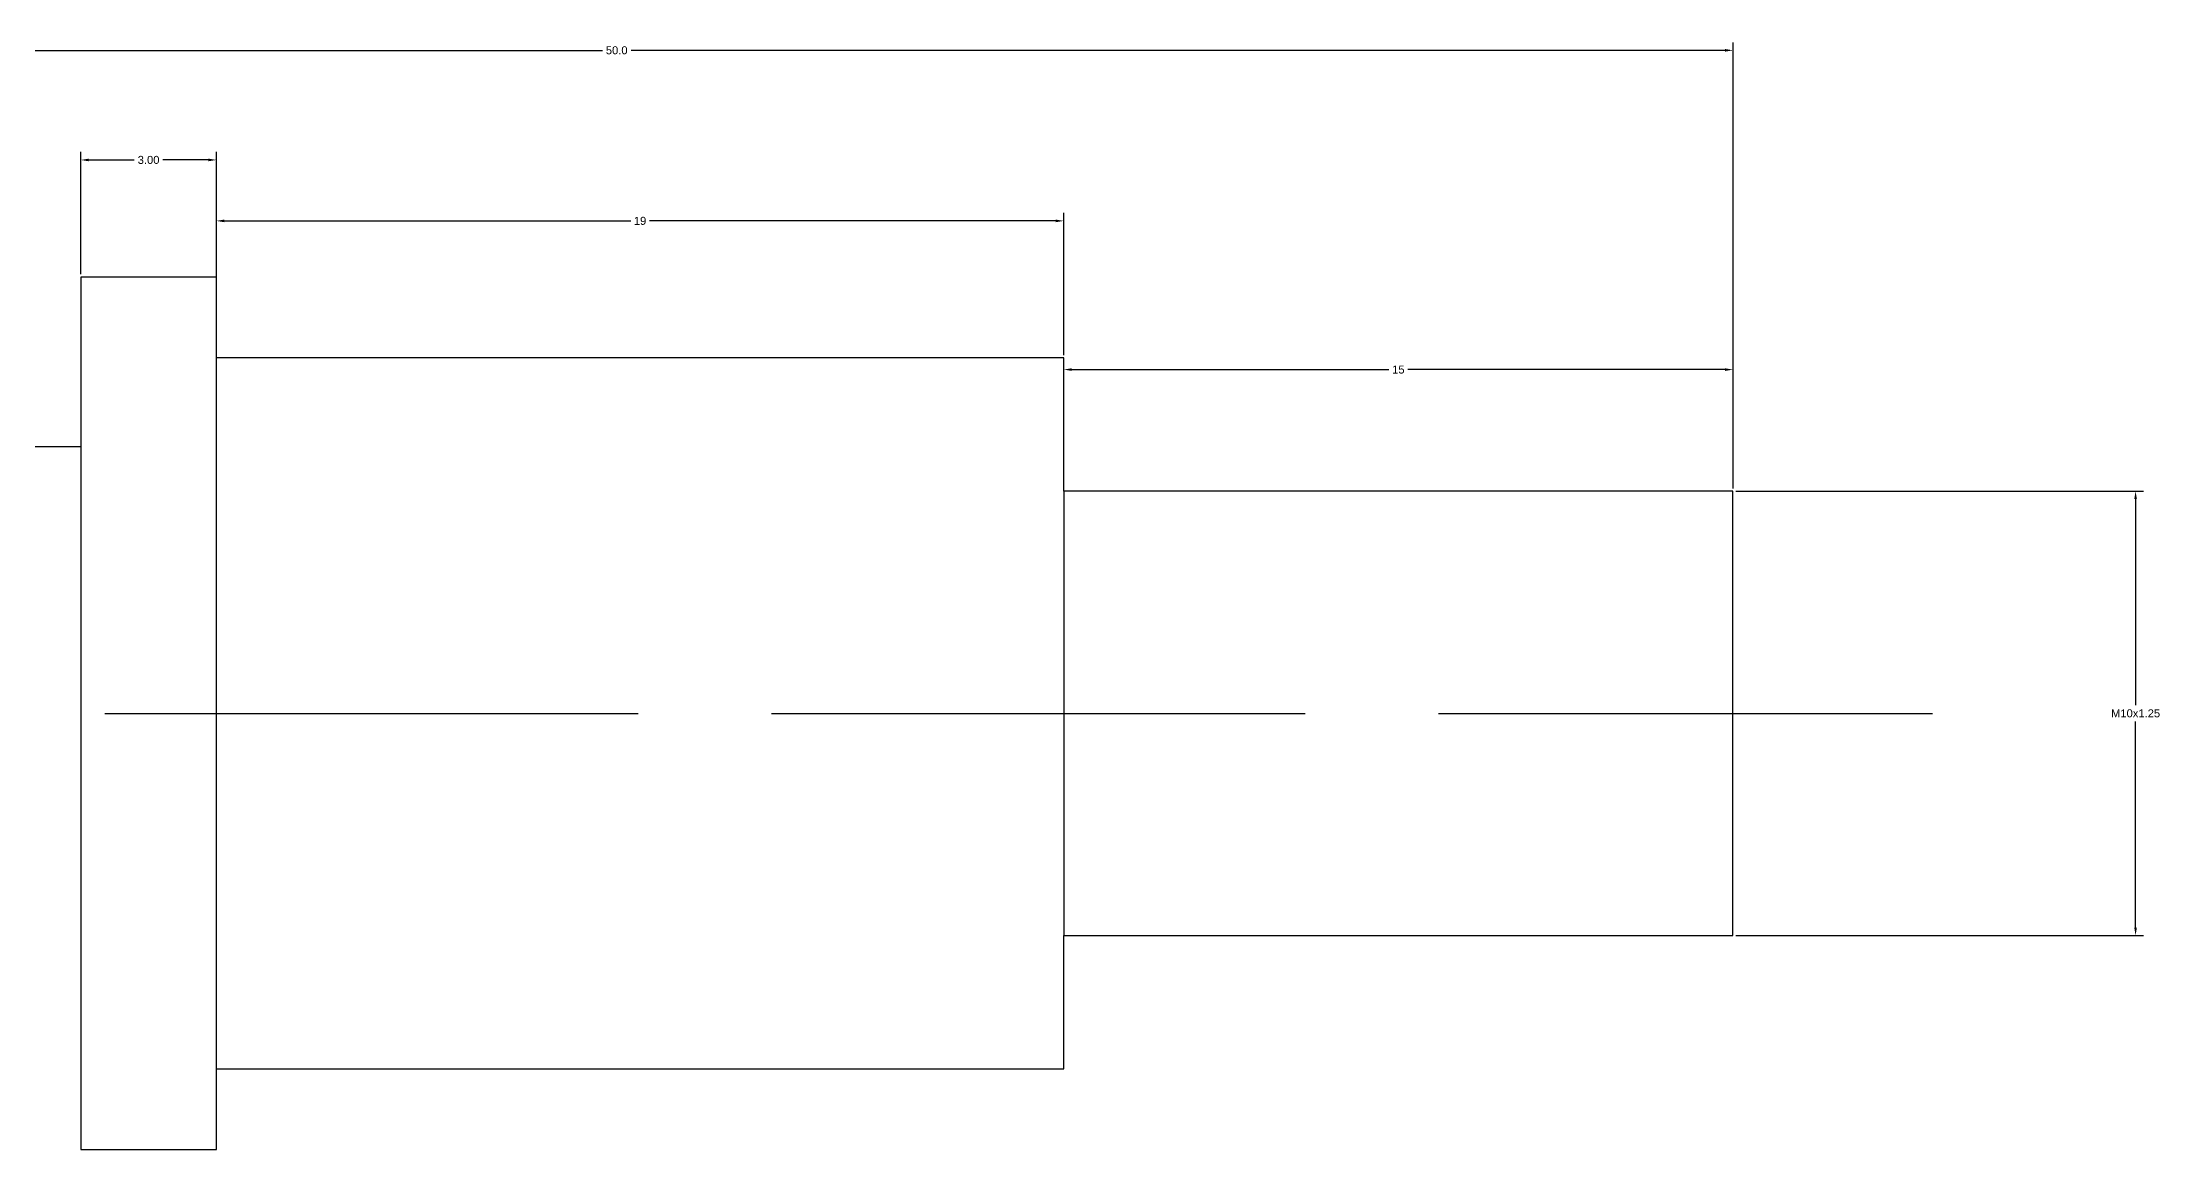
# Model space of a CAD drawing. Header units: inches. Extents: x 118.6 to 205, y 13.8 to 39.7.
# Drawn here: x 157.41 to 205.03, y 14.77 to 39.68 of the extents above; entities that cross this region are included whole.
import ezdxf

# ---------------------------------------------------------------- set-up
doc = ezdxf.new("R2010")
doc.units = ezdxf.units.IN
doc.header["$MEASUREMENT"] = 0
doc.linetypes.add('ACAD_ISO02W100', pattern=[15, 12, -3])
doc.styles.get("Standard").update_dxf_attribs({"font": 'Arial.ttf'})
doc.dimstyles.get("Standard").update_dxf_attribs({"dimtxt": 0.18, "dimasz": 0.18, "dimexe": 0.18, "dimexo": 0.0625, "dimgap": 0.09, "dimtad": 0, "dimtih": 1, "dimtoh": 1, "dimdec": 4, "dimzin": 0, "dimdsep": 46, "dimtxsty": 'Standard', "dimcen": 0.09, "dimadec": 0, "dimazin": 0, "dimtfac": 1, "dimtdec": 4, "dimtofl": 0, "dimtmove": 0, "dimatfit": 3, "dimfxl": 1, "dimtolj": 1, "dimtzin": 0, "dimarcsym": 0})

# ---------------------------------------------------------------- blocks, each defined once
blk = doc.blocks.new('*D5')
at = {"color": 0, "lineweight": -2, "transparency": 16777216}
for p, q in [((158.274, 34.463), (158.274, 37.216)), ((161.324, 34.463), (161.324, 37.216)), ((158.454, 37.036), (159.476, 37.036)), ((161.144, 37.036), (160.122, 37.036))]:
    blk.add_line(p, q, dxfattribs=at)
at = {"color": 0, "transparency": 16777216}
for points in [[(158.454, 37.066), (158.454, 37.006), (158.274, 37.036)], [(161.144, 37.066), (161.144, 37.006), (161.324, 37.036)]]:
    blk.add_solid(points, dxfattribs=at)
at = {"layer": 'Defpoints', "color": 0, "transparency": 16777216}
for p in [(161.324, 37.036), (158.274, 34.401), (161.324, 34.401)]:
    blk.add_point(p, dxfattribs=at)
at = {"color": 0, "transparency": 16777216, "insert": (159.799, 37.036), "char_height": 0.18, "attachment_point": 5}
blk.add_mtext('\\A1;3.00', dxfattribs=at)
blk = doc.blocks.new('*D6')
at = {"color": 0, "lineweight": -2, "transparency": 16777216}
for p, q in [((145.22, 29.648), (145.22, 39.682)), ((195.436, 29.648), (195.436, 39.682)), ((145.4, 39.502), (170.005, 39.502)), ((195.256, 39.502), (170.651, 39.502))]:
    blk.add_line(p, q, dxfattribs=at)
at = {"color": 0, "transparency": 16777216}
for points in [[(145.4, 39.532), (145.4, 39.472), (145.22, 39.502)], [(195.256, 39.532), (195.256, 39.472), (195.436, 39.502)]]:
    blk.add_solid(points, dxfattribs=at)
at = {"layer": 'Defpoints', "color": 0, "transparency": 16777216}
for p in [(145.22, 39.502), (145.22, 29.586), (195.436, 29.586)]:
    blk.add_point(p, dxfattribs=at)
at = {"color": 0, "transparency": 16777216, "insert": (170.328, 39.502), "char_height": 0.18, "attachment_point": 5}
blk.add_mtext('\\A1;50.0', dxfattribs=at)
blk = doc.blocks.new('*D7')
at = {"color": 0, "lineweight": -2, "transparency": 16777216}
for p, q in [((195.498, 29.586), (204.671, 29.586)), ((204.491, 29.406), (204.491, 24.767)), ((204.491, 19.766), (204.491, 24.405)), ((195.498, 19.586), (204.671, 19.586))]:
    blk.add_line(p, q, dxfattribs=at)
at = {"color": 0, "transparency": 16777216}
for points in [[(204.461, 29.406), (204.521, 29.406), (204.491, 29.586)], [(204.461, 19.766), (204.521, 19.766), (204.491, 19.586)]]:
    blk.add_solid(points, dxfattribs=at)
at = {"layer": 'Defpoints', "color": 0, "transparency": 16777216}
for p in [(195.436, 29.586), (195.436, 19.586), (204.491, 19.586)]:
    blk.add_point(p, dxfattribs=at)
at = {"color": 0, "transparency": 16777216, "insert": (204.491, 24.586), "char_height": 0.18, "attachment_point": 5}
blk.add_mtext('\\A1;M10x1.25', dxfattribs=at)
blk = doc.blocks.new('*D8')
at = {"color": 0, "lineweight": -2, "transparency": 16777216}
for p, q in [((161.324, 32.648), (161.324, 35.845)), ((180.382, 32.648), (180.382, 35.845)), ((161.504, 35.665), (170.642, 35.665)), ((180.202, 35.665), (171.065, 35.665))]:
    blk.add_line(p, q, dxfattribs=at)
at = {"color": 0, "transparency": 16777216}
for points in [[(161.504, 35.695), (161.504, 35.635), (161.324, 35.665)], [(180.202, 35.695), (180.202, 35.635), (180.382, 35.665)]]:
    blk.add_solid(points, dxfattribs=at)
at = {"layer": 'Defpoints', "color": 0, "transparency": 16777216}
for p in [(161.324, 35.665), (161.324, 32.586), (180.382, 32.586)]:
    blk.add_point(p, dxfattribs=at)
at = {"color": 0, "transparency": 16777216, "insert": (170.853, 35.665), "char_height": 0.18, "attachment_point": 5}
blk.add_mtext('\\A1;19', dxfattribs=at)
blk = doc.blocks.new('*D9')
at = {"color": 0, "lineweight": -2, "transparency": 16777216}
for p, q in [((180.382, 29.648), (180.382, 32.5)), ((195.436, 29.648), (195.436, 32.5)), ((180.562, 32.32), (187.697, 32.32)), ((195.256, 32.32), (188.121, 32.32))]:
    blk.add_line(p, q, dxfattribs=at)
at = {"color": 0, "transparency": 16777216}
for points in [[(180.562, 32.35), (180.562, 32.29), (180.382, 32.32)], [(195.256, 32.35), (195.256, 32.29), (195.436, 32.32)]]:
    blk.add_solid(points, dxfattribs=at)
at = {"layer": 'Defpoints', "color": 0, "transparency": 16777216}
for p in [(195.436, 32.32), (180.382, 29.586), (195.436, 29.586)]:
    blk.add_point(p, dxfattribs=at)
at = {"color": 0, "transparency": 16777216, "insert": (187.909, 32.32), "char_height": 0.18, "attachment_point": 5}
blk.add_mtext('\\A1;15', dxfattribs=at)

msp = doc.modelspace()

# ---------------------------------------------------------------- linework, layer by layer
at = {"color": 2}
for p, q in [((161.32413, 34.40087), (158.27356, 34.40087)), ((158.27356, 34.40087), (158.27356, 30.58592)), ((161.32413, 32.58592), (161.32413, 34.40087)), ((180.3824, 32.58592), (161.32413, 32.58592)), ((161.32413, 16.58592), (161.32413, 32.58592)), ((180.3824, 29.58592), (180.3824, 32.58592)), ((158.27356, 30.58592), (145.22034, 30.58592)), ((158.27356, 30.58592), (158.27356, 18.58592)), ((195.43555, 29.58592), (180.3824, 29.58592)), ((180.3824, 29.58592), (180.3824, 19.58592)), ((195.43555, 19.58592), (195.43555, 29.58592)), ((180.3824, 19.58592), (195.43555, 19.58592)), ((161.32413, 16.58592), (180.3824, 16.58592))]:
    msp.add_line(p, q, dxfattribs=at)
at = {"linetype": 'ACAD_ISO02W100'}
msp.add_line((143.81131, 24.58592), (199.92306, 24.58592), dxfattribs=at)
at = {"color": 2, "linetype": 'ACAD_ISO02W100'}
for p, q in [((180.3824, 16.58592), (180.3824, 19.58592)), ((145.22034, 18.58592), (158.27356, 18.58592)), ((158.27356, 18.58592), (158.27356, 14.77096)), ((161.32413, 14.77096), (161.32413, 16.58592)), ((158.27356, 14.77096), (161.32413, 14.77096))]:
    msp.add_line(p, q, dxfattribs=at)

# ---------------------------------------------------------------- dimensions: what is measured, and where the dimension line sits
for base, p1, p2, text, picture, middle in [((145.22034, 39.50195), (195.43555, 29.58592), (145.22034, 29.58592), '50.0', '*D6', (170.32794, 39.50195)), ((161.32413, 37.03641), (158.27356, 34.40087), (161.32413, 34.40087), '3.00', '*D5', (159.79885, 37.03641)), ((161.32413, 35.665), (180.3824, 32.58592), (161.32413, 32.58592), '19', '*D8', (170.85327, 35.665)), ((195.43555, 32.32035), (180.3824, 29.58592), (195.43555, 29.58592), '15', '*D9', (187.90897, 32.32035))]:
    dim = msp.add_linear_dim(base=base, p1=p1, p2=p2, text=text, dimstyle='Standard')
    dim.commit()
    dim.dimension.update_dxf_attribs({"geometry": picture, "text_midpoint": middle})
dim = msp.add_linear_dim(base=(204.49085, 19.58592), p1=(195.43555, 29.58592), p2=(195.43555, 19.58592), angle=90, text='M10x1.25', dimstyle='Standard')
dim.commit()
dim.dimension.update_dxf_attribs({"geometry": '*D7', "text_midpoint": (204.49085, 24.58592)})

doc.saveas('drawing.dxf')
